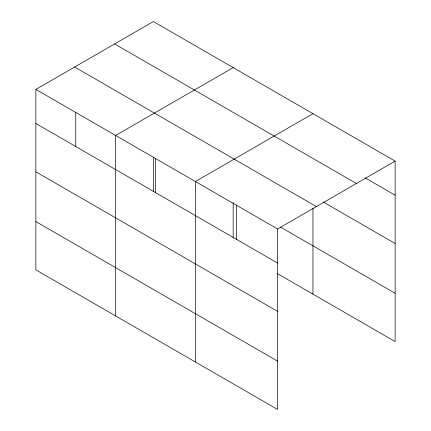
<?xml version="1.0" encoding="UTF-8"?>
<svg xmlns="http://www.w3.org/2000/svg" width="431" height="431" viewBox="0 0 431 431"><rect width="100%" height="100%" fill="white"/><g stroke="black" fill="none" stroke-linecap="round" stroke-linejoin="round"><path stroke-width="0.65" d="M277.591 311.371L277.591 228.98L35.859 89.416L35.859 269.887L277.591 409.45L277.591 311.371L35.859 171.813M277.111 273.443L395.141 341.584L395.141 161.113L153.409 21.55L35.859 89.416M233.182 67.608L115.632 135.474L115.632 315.945M312.949 113.66L195.405 181.526L195.405 361.997M277.591 228.98L395.141 161.113M365.041 177.825L395.141 195.2M114.619 43.946L356.351 183.509M323.369 202.069L395.141 243.51M74.649 67.02L316.381 206.584M280.581 227.137L395.141 293.279M35.859 123.503L277.591 263.066M35.859 221.582L277.591 361.146M312.949 208.162L312.949 294.131M236.495 205.253L236.495 239.34M233.182 202.457L233.182 238.014M155.516 158.5L155.516 192.587M153.409 157.067L153.409 191.289M75.748 112.443L75.748 146.529"/></g></svg>
